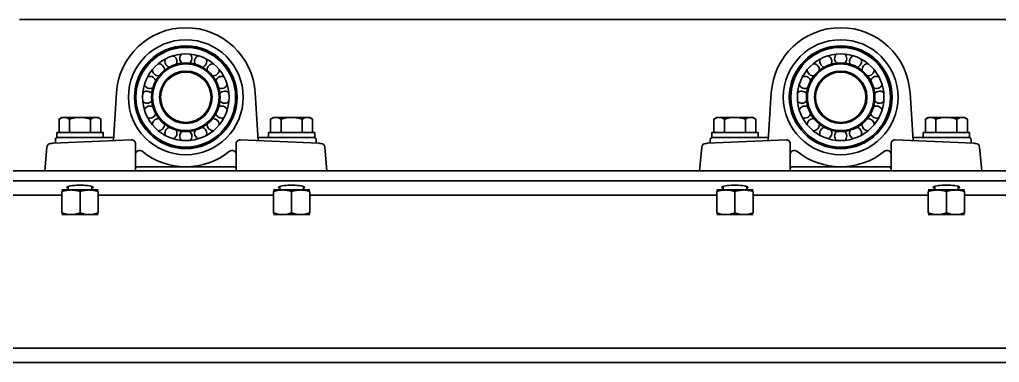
# Model space of a CAD drawing. Header units: millimetres. Extents: x -8400 to 8400, y -5940 to 5940.
# Drawn here: x -3591.3 to -3105.1, y 2045.8 to 2215.8 of the extents above; entities that cross this region are included whole.
import ezdxf

# ---------------------------------------------------------------- set-up
doc = ezdxf.new("R2010")
doc.units = ezdxf.units.MM
doc.layers.add('粗实线层', color=7, linetype='Continuous', lineweight=35)

msp = doc.modelspace()

# ---------------------------------------------------------------- linework, layer by layer
at = {"layer": '粗实线层', "linetype": 'Continuous', "lineweight": 35}
for points in [[(-3591.326, 2215.77), (-2721.333, 2215.77)], [(-3571.734, 2166.467), (-3570.342, 2167.27), (-3570.205, 2167.27), (-3569.799, 2167.27), (-3569.136, 2167.27), (-3569.467, 2167.256), (-3569.796, 2167.215), (-3570.123, 2167.147), (-3570.448, 2167.054), (-3571.094, 2166.8), (-3571.734, 2166.467), (-3571.734, 2159.77)], [(-3550.95, 2159.77), (-3550.95, 2166.467), (-3551.588, 2166.799), (-3552.234, 2167.053), (-3552.559, 2167.147), (-3552.887, 2167.215), (-3553.051, 2167.239), (-3553.216, 2167.256), (-3553.258, 2167.26), (-3553.299, 2167.262), (-3553.341, 2167.265), (-3553.382, 2167.267), (-3553.465, 2167.27), (-3553.548, 2167.27), (-3554.448, 2167.27), (-3555.557, 2167.27), (-3556.842, 2167.27), (-3558.264, 2167.27), (-3559.779, 2167.27), (-3561.342, 2167.27), (-3562.905, 2167.27), (-3564.42, 2167.27), (-3565.842, 2167.27), (-3567.127, 2167.27), (-3568.236, 2167.27), (-3569.136, 2167.27), (-3569.053, 2167.27), (-3568.971, 2167.267), (-3568.929, 2167.265), (-3568.888, 2167.262), (-3568.846, 2167.26), (-3568.805, 2167.256), (-3568.64, 2167.239), (-3568.475, 2167.215), (-3568.148, 2167.147), (-3567.822, 2167.053), (-3567.177, 2166.799), (-3566.538, 2166.467), (-3566.538, 2159.77)], [(-3566.538, 2166.467), (-3565.901, 2166.642), (-3565.258, 2166.8), (-3565.096, 2166.836), (-3564.934, 2166.872), (-3564.772, 2166.906), (-3564.61, 2166.939), (-3564.285, 2167), (-3563.96, 2167.055), (-3563.308, 2167.148), (-3562.655, 2167.215), (-3561.999, 2167.256), (-3561.342, 2167.27), (-3560.682, 2167.256), (-3560.02, 2167.215), (-3559.937, 2167.207), (-3559.854, 2167.2), (-3559.771, 2167.192), (-3559.689, 2167.183), (-3559.524, 2167.165), (-3559.359, 2167.146), (-3559.031, 2167.102), (-3558.705, 2167.052), (-3558.057, 2166.935), (-3557.415, 2166.797), (-3556.778, 2166.641), (-3556.146, 2166.467)], [(-3550.95, 2166.467), (-3552.342, 2167.27), (-3552.479, 2167.27), (-3552.885, 2167.27), (-3553.548, 2167.27), (-3553.879, 2167.256), (-3554.208, 2167.215), (-3554.535, 2167.147), (-3554.86, 2167.054), (-3555.506, 2166.8), (-3556.146, 2166.467), (-3556.146, 2159.77)], [(-3466.734, 2166.467), (-3465.342, 2167.27), (-3465.205, 2167.27), (-3464.799, 2167.27), (-3464.136, 2167.27), (-3464.467, 2167.256), (-3464.796, 2167.215), (-3465.123, 2167.147), (-3465.449, 2167.054), (-3466.094, 2166.8), (-3466.734, 2166.467), (-3466.734, 2159.77)], [(-3445.95, 2159.77), (-3445.95, 2166.467), (-3446.588, 2166.799), (-3447.234, 2167.053), (-3447.559, 2167.147), (-3447.887, 2167.215), (-3448.051, 2167.239), (-3448.216, 2167.256), (-3448.258, 2167.26), (-3448.299, 2167.262), (-3448.341, 2167.265), (-3448.382, 2167.267), (-3448.465, 2167.27), (-3448.548, 2167.27), (-3449.448, 2167.27), (-3450.557, 2167.27), (-3451.842, 2167.27), (-3453.264, 2167.27), (-3454.779, 2167.27), (-3456.342, 2167.27), (-3457.905, 2167.27), (-3459.42, 2167.27), (-3460.842, 2167.27), (-3462.127, 2167.27), (-3463.236, 2167.27), (-3464.136, 2167.27), (-3464.053, 2167.27), (-3463.971, 2167.267), (-3463.929, 2167.265), (-3463.888, 2167.262), (-3463.846, 2167.26), (-3463.805, 2167.256), (-3463.64, 2167.239), (-3463.475, 2167.215), (-3463.148, 2167.147), (-3462.822, 2167.053), (-3462.177, 2166.799), (-3461.538, 2166.467)], [(-3461.538, 2159.77), (-3461.538, 2166.467), (-3460.901, 2166.642), (-3460.258, 2166.8), (-3460.096, 2166.836), (-3459.934, 2166.872), (-3459.772, 2166.906), (-3459.61, 2166.939), (-3459.285, 2167), (-3458.96, 2167.055), (-3458.308, 2167.148), (-3457.655, 2167.215), (-3456.999, 2167.256), (-3456.342, 2167.27), (-3455.682, 2167.256), (-3455.02, 2167.215), (-3454.937, 2167.207), (-3454.854, 2167.2), (-3454.771, 2167.192), (-3454.689, 2167.183), (-3454.524, 2167.165), (-3454.359, 2167.146), (-3454.031, 2167.102), (-3453.705, 2167.052), (-3453.057, 2166.935), (-3452.415, 2166.797), (-3451.778, 2166.641), (-3451.146, 2166.467), (-3451.146, 2159.77)], [(-3451.146, 2166.467), (-3450.506, 2166.8), (-3449.86, 2167.054), (-3449.535, 2167.147), (-3449.208, 2167.215), (-3448.879, 2167.256), (-3448.548, 2167.27), (-3447.885, 2167.27), (-3447.479, 2167.27), (-3447.342, 2167.27), (-3445.95, 2166.467)], [(-3246.734, 2159.77), (-3246.734, 2166.467), (-3246.094, 2166.8), (-3245.448, 2167.054), (-3245.123, 2167.147), (-3244.796, 2167.215), (-3244.467, 2167.256), (-3244.136, 2167.27), (-3244.053, 2167.27), (-3243.97, 2167.267), (-3243.929, 2167.265), (-3243.888, 2167.262), (-3243.846, 2167.26), (-3243.805, 2167.256), (-3243.64, 2167.239), (-3243.475, 2167.215), (-3243.148, 2167.147), (-3242.822, 2167.053), (-3242.177, 2166.799), (-3241.538, 2166.467)], [(-3225.95, 2166.467), (-3227.342, 2167.27), (-3227.479, 2167.27), (-3227.885, 2167.27), (-3228.548, 2167.27), (-3229.447, 2167.27), (-3230.557, 2167.27), (-3231.842, 2167.27), (-3233.264, 2167.27), (-3234.779, 2167.27), (-3236.342, 2167.27), (-3237.905, 2167.27), (-3239.42, 2167.27), (-3240.842, 2167.27), (-3242.127, 2167.27), (-3243.236, 2167.27), (-3244.136, 2167.27), (-3244.799, 2167.27), (-3245.205, 2167.27), (-3245.342, 2167.27), (-3246.734, 2166.467)], [(-3241.538, 2159.77), (-3241.538, 2166.467), (-3240.901, 2166.642), (-3240.258, 2166.8), (-3240.096, 2166.836), (-3239.934, 2166.872), (-3239.772, 2166.906), (-3239.61, 2166.939), (-3239.285, 2167), (-3238.96, 2167.055), (-3238.308, 2167.148), (-3237.655, 2167.215), (-3236.999, 2167.256), (-3236.342, 2167.27), (-3235.682, 2167.256), (-3235.02, 2167.215), (-3234.937, 2167.207), (-3234.854, 2167.2), (-3234.771, 2167.192), (-3234.689, 2167.183), (-3234.524, 2167.165), (-3234.359, 2167.146), (-3234.031, 2167.102), (-3233.705, 2167.052), (-3233.057, 2166.935), (-3232.415, 2166.797), (-3231.778, 2166.641), (-3231.146, 2166.467), (-3231.146, 2159.77)], [(-3231.146, 2166.467), (-3230.506, 2166.8), (-3229.86, 2167.054), (-3229.535, 2167.147), (-3229.208, 2167.215), (-3228.879, 2167.256), (-3228.548, 2167.27), (-3228.465, 2167.27), (-3228.382, 2167.267), (-3228.34, 2167.265), (-3228.299, 2167.262), (-3228.258, 2167.26), (-3228.216, 2167.256), (-3228.051, 2167.239), (-3227.887, 2167.215), (-3227.559, 2167.147), (-3227.234, 2167.053), (-3226.588, 2166.799), (-3225.95, 2166.467), (-3225.95, 2159.77)], [(-3141.734, 2159.77), (-3141.734, 2166.467), (-3141.094, 2166.8), (-3140.449, 2167.054), (-3140.123, 2167.147), (-3139.796, 2167.215), (-3139.467, 2167.256), (-3139.136, 2167.27), (-3139.053, 2167.27), (-3138.971, 2167.267), (-3138.929, 2167.265), (-3138.887, 2167.262), (-3138.846, 2167.26), (-3138.805, 2167.256), (-3138.64, 2167.239), (-3138.475, 2167.215), (-3138.148, 2167.147), (-3137.822, 2167.053), (-3137.177, 2166.799), (-3136.538, 2166.467), (-3136.538, 2159.77)], [(-3141.734, 2166.467), (-3140.342, 2167.27), (-3140.205, 2167.27), (-3139.799, 2167.27), (-3139.136, 2167.27), (-3138.236, 2167.27), (-3137.127, 2167.27), (-3135.842, 2167.27), (-3134.42, 2167.27), (-3132.905, 2167.27), (-3131.342, 2167.27), (-3129.779, 2167.27), (-3128.264, 2167.27), (-3126.842, 2167.27), (-3125.557, 2167.27), (-3124.448, 2167.27), (-3123.548, 2167.27), (-3123.465, 2167.27), (-3123.382, 2167.267), (-3123.341, 2167.265), (-3123.299, 2167.262), (-3123.258, 2167.26), (-3123.216, 2167.256), (-3123.051, 2167.239), (-3122.887, 2167.215), (-3122.559, 2167.147), (-3122.234, 2167.053), (-3121.588, 2166.799), (-3120.949, 2166.467), (-3120.949, 2159.77)], [(-3136.538, 2166.467), (-3135.901, 2166.642), (-3135.258, 2166.8), (-3135.096, 2166.836), (-3134.934, 2166.872), (-3134.772, 2166.906), (-3134.61, 2166.939), (-3134.285, 2167), (-3133.96, 2167.055), (-3133.308, 2167.148), (-3132.655, 2167.215), (-3131.999, 2167.256), (-3131.342, 2167.27), (-3130.682, 2167.256), (-3130.02, 2167.215), (-3129.937, 2167.207), (-3129.854, 2167.2), (-3129.771, 2167.192), (-3129.689, 2167.183), (-3129.524, 2167.165), (-3129.359, 2167.146), (-3129.031, 2167.102), (-3128.705, 2167.052), (-3128.057, 2166.935), (-3127.415, 2166.797), (-3126.778, 2166.641), (-3126.146, 2166.467)], [(-3120.949, 2166.467), (-3122.342, 2167.27), (-3122.479, 2167.27), (-3122.885, 2167.27), (-3123.548, 2167.27), (-3123.879, 2167.256), (-3124.208, 2167.215), (-3124.535, 2167.147), (-3124.86, 2167.054), (-3125.506, 2166.8), (-3126.146, 2166.467), (-3126.146, 2159.77)], [(-3544.661, 2157.27), (-3553.154, 2157.27), (-3554.351, 2157.27), (-3555.684, 2157.27), (-3557.126, 2157.27), (-3558.649, 2157.27), (-3560.224, 2157.27), (-3561.821, 2157.27), (-3563.409, 2157.27), (-3564.956, 2157.27), (-3566.434, 2157.27), (-3567.814, 2157.27), (-3569.068, 2157.27), (-3570.174, 2157.27), (-3571.11, 2157.27), (-3571.856, 2157.27), (-3572.4, 2157.27), (-3572.731, 2157.27), (-3572.842, 2157.27), (-3572.842, 2159.77), (-3572.735, 2159.77), (-3572.415, 2159.77), (-3571.89, 2159.77), (-3571.168, 2159.77), (-3570.263, 2159.77), (-3569.191, 2159.77), (-3567.974, 2159.77), (-3566.633, 2159.77), (-3565.193, 2159.77), (-3563.682, 2159.77), (-3562.127, 2159.77), (-3560.557, 2159.77), (-3559.002, 2159.77), (-3557.491, 2159.77), (-3556.051, 2159.77), (-3554.71, 2159.77), (-3553.493, 2159.77), (-3552.421, 2159.77), (-3551.516, 2159.77), (-3550.794, 2159.77), (-3550.268, 2159.77), (-3549.949, 2159.77), (-3549.842, 2159.77), (-3549.842, 2157.27)], [(-3511.842, 2160.537), (-3511.842, 2160.535)], [(-3511.681, 2160.509), (-3511.442, 2160.27), (-3511.337, 2160.27), (-3511.029, 2160.27), (-3510.545, 2160.27), (-3509.922, 2160.27), (-3509.212, 2160.27), (-3508.472, 2160.27), (-3507.762, 2160.27), (-3507.139, 2160.27), (-3506.655, 2160.27), (-3506.347, 2160.27), (-3506.242, 2160.27), (-3506.003, 2160.509)], [(-3505.842, 2160.535), (-3505.842, 2160.537), (-3505.842, 2160.537)], [(-3473.023, 2157.27), (-3464.53, 2157.27), (-3463.332, 2157.27), (-3462, 2157.27), (-3460.558, 2157.27), (-3459.034, 2157.27), (-3457.459, 2157.27), (-3455.863, 2157.27), (-3454.275, 2157.27), (-3452.728, 2157.27), (-3451.25, 2157.27), (-3449.87, 2157.27), (-3448.615, 2157.27), (-3447.51, 2157.27), (-3446.574, 2157.27), (-3445.828, 2157.27), (-3445.283, 2157.27), (-3444.953, 2157.27), (-3444.842, 2157.27), (-3444.842, 2159.77), (-3444.949, 2159.77), (-3445.268, 2159.77), (-3445.794, 2159.77), (-3446.516, 2159.77), (-3447.421, 2159.77), (-3448.493, 2159.77), (-3449.71, 2159.77), (-3451.051, 2159.77), (-3452.491, 2159.77), (-3454.002, 2159.77), (-3455.557, 2159.77), (-3457.127, 2159.77), (-3458.682, 2159.77), (-3460.193, 2159.77), (-3461.633, 2159.77), (-3462.974, 2159.77), (-3464.191, 2159.77), (-3465.263, 2159.77), (-3466.168, 2159.77), (-3466.89, 2159.77), (-3467.416, 2159.77), (-3467.735, 2159.77), (-3467.842, 2159.77), (-3467.842, 2157.27)], [(-3224.842, 2157.27), (-3224.842, 2159.77), (-3224.949, 2159.77), (-3225.268, 2159.77), (-3225.794, 2159.77), (-3226.516, 2159.77), (-3227.421, 2159.77), (-3228.492, 2159.77), (-3229.71, 2159.77), (-3231.051, 2159.77), (-3232.491, 2159.77), (-3234.002, 2159.77), (-3235.557, 2159.77), (-3237.127, 2159.77), (-3238.682, 2159.77), (-3240.193, 2159.77), (-3241.633, 2159.77), (-3242.974, 2159.77), (-3244.191, 2159.77), (-3245.263, 2159.77), (-3246.168, 2159.77), (-3246.89, 2159.77), (-3247.415, 2159.77), (-3247.735, 2159.77), (-3247.842, 2159.77), (-3247.842, 2157.27), (-3247.731, 2157.27), (-3247.4, 2157.27), (-3246.856, 2157.27), (-3246.109, 2157.27), (-3245.174, 2157.27), (-3244.068, 2157.27), (-3242.814, 2157.27), (-3241.434, 2157.27), (-3239.956, 2157.27), (-3238.409, 2157.27), (-3236.821, 2157.27), (-3235.225, 2157.27), (-3233.649, 2157.27), (-3232.126, 2157.27), (-3230.684, 2157.27), (-3229.352, 2157.27), (-3228.154, 2157.27)], [(-3186.842, 2160.537), (-3186.842, 2160.535)], [(-3186.681, 2160.509), (-3186.442, 2160.27), (-3186.337, 2160.27), (-3186.029, 2160.27), (-3185.545, 2160.27), (-3184.922, 2160.27), (-3184.212, 2160.27), (-3183.472, 2160.27), (-3182.762, 2160.27), (-3182.139, 2160.27), (-3181.655, 2160.27), (-3181.347, 2160.27), (-3181.242, 2160.27), (-3181.003, 2160.509)], [(-3180.842, 2160.535), (-3180.842, 2160.537), (-3180.842, 2160.537)], [(-3148.023, 2157.27), (-3139.53, 2157.27), (-3138.332, 2157.27), (-3136.999, 2157.27), (-3135.558, 2157.27), (-3134.034, 2157.27), (-3132.459, 2157.27), (-3130.863, 2157.27), (-3129.275, 2157.27), (-3127.727, 2157.27), (-3126.25, 2157.27), (-3124.87, 2157.27), (-3123.615, 2157.27), (-3122.509, 2157.27), (-3121.574, 2157.27), (-3120.827, 2157.27), (-3120.283, 2157.27), (-3119.953, 2157.27), (-3119.842, 2157.27), (-3119.842, 2159.77), (-3119.949, 2159.77), (-3120.268, 2159.77), (-3120.794, 2159.77), (-3121.516, 2159.77), (-3122.421, 2159.77), (-3123.492, 2159.77), (-3124.71, 2159.77), (-3126.051, 2159.77), (-3127.491, 2159.77), (-3129.002, 2159.77), (-3130.557, 2159.77), (-3132.127, 2159.77), (-3133.682, 2159.77), (-3135.193, 2159.77), (-3136.633, 2159.77), (-3137.974, 2159.77), (-3139.191, 2159.77), (-3140.263, 2159.77), (-3141.168, 2159.77), (-3141.89, 2159.77), (-3142.415, 2159.77), (-3142.735, 2159.77), (-3142.842, 2159.77), (-3142.842, 2157.27)], [(-3544.661, 2157.27), (-3563.995, 2157.27)], [(-3483.842, 2154.169), (-3483.842, 2140.77)], [(-3453.688, 2157.27), (-3473.023, 2157.27)], [(-3249.902, 2154.414), (-3210.932, 2156.167)], [(-3219.661, 2157.27), (-3238.995, 2157.27)], [(-3219.661, 2157.27), (-3228.154, 2157.27)], [(-3208.842, 2140.77), (-3208.842, 2154.169)], [(-3438.842, 2140.77), (-3439.872, 2152.545)], [(-3252.812, 2152.545), (-3253.842, 2140.77)], [(-3113.842, 2140.77), (-3114.872, 2152.545)], [(-1771.342, 2138.337), (-1771.342, 2140.77), (-5571.342, 2140.77), (-5571.342, 2138.337)], [(-5571.342, 2135.77), (-1771.342, 2135.77)], [(-3570.342, 2131.27), (-3570.205, 2131.27), (-3569.799, 2131.27), (-3569.136, 2131.27), (-3568.236, 2131.27), (-3567.127, 2131.27), (-3565.842, 2131.27), (-3565.985, 2131.269), (-3566.129, 2131.267), (-3566.201, 2131.265), (-3566.272, 2131.263), (-3566.344, 2131.26), (-3566.416, 2131.256), (-3566.702, 2131.239), (-3566.987, 2131.215), (-3567.554, 2131.146), (-3568.118, 2131.053), (-3569.235, 2130.799), (-3570.342, 2130.466), (-3570.342, 2119.874), (-3569.233, 2119.541), (-3568.115, 2119.287), (-3567.552, 2119.194), (-3566.985, 2119.126), (-3566.415, 2119.084), (-3565.842, 2119.071), (-3565.699, 2119.071), (-3565.555, 2119.074), (-3565.483, 2119.076), (-3565.411, 2119.078), (-3565.34, 2119.081), (-3565.268, 2119.084), (-3564.982, 2119.102), (-3564.697, 2119.126), (-3564.13, 2119.194), (-3563.566, 2119.287), (-3562.448, 2119.541), (-3561.342, 2119.874)], [(-3567.193, 2132.195), (-3567.598, 2132.362), (-3567.81, 2132.537), (-3567.823, 2132.716), (-3567.636, 2132.893), (-3567.255, 2133.061), (-3566.692, 2133.216), (-3565.964, 2133.354), (-3565.094, 2133.47), (-3564.108, 2133.56), (-3563.036, 2133.621), (-3561.912, 2133.652), (-3560.771, 2133.652), (-3559.648, 2133.621), (-3558.576, 2133.56), (-3557.59, 2133.47), (-3556.72, 2133.354), (-3555.992, 2133.216), (-3555.429, 2133.061), (-3555.048, 2132.893), (-3554.861, 2132.716), (-3554.874, 2132.537), (-3555.086, 2132.362), (-3555.491, 2132.195)], [(-3567.192, 2133.082), (-3567.192, 2131.27)], [(-3561.342, 2130.466), (-3562.45, 2130.8), (-3563.569, 2131.054), (-3564.132, 2131.147), (-3564.699, 2131.215), (-3565.269, 2131.256), (-3565.842, 2131.27), (-3564.42, 2131.27), (-3562.905, 2131.27), (-3561.342, 2131.27), (-3559.779, 2131.27), (-3558.264, 2131.27), (-3556.842, 2131.27), (-3555.557, 2131.27), (-3554.448, 2131.27), (-3553.548, 2131.27), (-3552.885, 2131.27), (-3552.479, 2131.27), (-3552.342, 2131.27)], [(-3555.491, 2131.27), (-3555.491, 2133.082)], [(-3465.342, 2131.27), (-3465.205, 2131.27), (-3464.799, 2131.27), (-3464.136, 2131.27), (-3463.236, 2131.27), (-3462.127, 2131.27), (-3460.842, 2131.27), (-3460.985, 2131.269), (-3461.129, 2131.267), (-3461.201, 2131.265), (-3461.272, 2131.263), (-3461.344, 2131.26), (-3461.416, 2131.256), (-3461.702, 2131.239), (-3461.987, 2131.215), (-3462.554, 2131.146), (-3463.118, 2131.053), (-3464.236, 2130.799), (-3465.342, 2130.466), (-3465.342, 2119.874), (-3464.233, 2119.541), (-3463.115, 2119.287), (-3462.552, 2119.194), (-3461.985, 2119.126), (-3461.415, 2119.084), (-3460.842, 2119.071), (-3462.127, 2119.071), (-3463.236, 2119.071), (-3464.136, 2119.071), (-3464.799, 2119.071), (-3465.205, 2119.071), (-3465.342, 2119.071)], [(-3462.193, 2132.195), (-3462.598, 2132.362), (-3462.81, 2132.537), (-3462.823, 2132.716), (-3462.636, 2132.893), (-3462.255, 2133.061), (-3461.692, 2133.216), (-3460.964, 2133.354), (-3460.094, 2133.47), (-3459.108, 2133.56), (-3458.036, 2133.621), (-3456.913, 2133.652), (-3455.771, 2133.652), (-3454.648, 2133.621), (-3453.576, 2133.56), (-3452.59, 2133.47), (-3451.72, 2133.354), (-3450.992, 2133.216), (-3450.429, 2133.061), (-3450.048, 2132.893), (-3449.861, 2132.716), (-3449.874, 2132.537), (-3450.086, 2132.362), (-3450.491, 2132.195)], [(-3462.192, 2133.082), (-3462.192, 2131.27)], [(-3447.342, 2131.27), (-3447.479, 2131.27), (-3447.885, 2131.27), (-3448.548, 2131.27), (-3449.448, 2131.27), (-3450.557, 2131.27), (-3451.842, 2131.27), (-3453.264, 2131.27), (-3454.779, 2131.27), (-3456.342, 2131.27), (-3457.905, 2131.27), (-3459.42, 2131.27), (-3460.842, 2131.27), (-3460.269, 2131.256), (-3459.699, 2131.215), (-3459.132, 2131.147), (-3458.569, 2131.054), (-3457.45, 2130.8), (-3456.342, 2130.466), (-3455.236, 2130.799), (-3454.118, 2131.053), (-3453.554, 2131.146), (-3452.987, 2131.215), (-3452.702, 2131.239), (-3452.416, 2131.256), (-3452.344, 2131.26), (-3452.272, 2131.263), (-3452.201, 2131.265), (-3452.129, 2131.267), (-3451.985, 2131.269), (-3451.842, 2131.27), (-3451.269, 2131.256), (-3450.699, 2131.215), (-3450.132, 2131.147), (-3449.569, 2131.054), (-3448.451, 2130.8), (-3447.342, 2130.466), (-3447.342, 2119.874), (-3448.448, 2119.541), (-3449.566, 2119.287), (-3450.13, 2119.194), (-3450.697, 2119.126), (-3450.982, 2119.102), (-3451.268, 2119.084), (-3451.34, 2119.081), (-3451.411, 2119.078), (-3451.483, 2119.076), (-3451.555, 2119.074), (-3451.699, 2119.071), (-3451.842, 2119.071), (-3453.264, 2119.071), (-3454.779, 2119.071), (-3456.342, 2119.071), (-3457.905, 2119.071), (-3459.42, 2119.071), (-3460.842, 2119.071), (-3460.699, 2119.071), (-3460.555, 2119.074), (-3460.483, 2119.076), (-3460.411, 2119.078), (-3460.34, 2119.081), (-3460.268, 2119.084), (-3459.982, 2119.102), (-3459.697, 2119.126), (-3459.13, 2119.194), (-3458.566, 2119.287), (-3457.448, 2119.541), (-3456.342, 2119.874)], [(-3456.342, 2130.466), (-3456.342, 2119.874), (-3455.233, 2119.541), (-3454.115, 2119.287), (-3453.552, 2119.194), (-3452.985, 2119.126), (-3452.415, 2119.084), (-3451.842, 2119.071), (-3450.557, 2119.071), (-3449.448, 2119.071), (-3448.548, 2119.071), (-3447.885, 2119.071), (-3447.479, 2119.071), (-3447.342, 2119.071)], [(-3450.492, 2131.27), (-3450.492, 2133.082)], [(-3245.342, 2131.27), (-3245.205, 2131.27), (-3244.799, 2131.27), (-3244.136, 2131.27), (-3243.236, 2131.27), (-3242.127, 2131.27), (-3240.842, 2131.27), (-3240.985, 2131.269), (-3241.129, 2131.267), (-3241.201, 2131.265), (-3241.272, 2131.263), (-3241.344, 2131.26), (-3241.416, 2131.256), (-3241.702, 2131.239), (-3241.987, 2131.215), (-3242.554, 2131.146), (-3243.118, 2131.053), (-3244.236, 2130.799), (-3245.342, 2130.466), (-3245.342, 2119.874), (-3244.233, 2119.541), (-3243.115, 2119.287), (-3242.552, 2119.194), (-3241.985, 2119.126), (-3241.415, 2119.084), (-3240.842, 2119.071), (-3242.127, 2119.071), (-3243.236, 2119.071), (-3244.136, 2119.071), (-3244.799, 2119.071), (-3245.205, 2119.071), (-3245.342, 2119.071)], [(-3242.192, 2132.195), (-3242.598, 2132.362), (-3242.81, 2132.537), (-3242.823, 2132.716), (-3242.636, 2132.893), (-3242.255, 2133.061), (-3241.692, 2133.216), (-3240.964, 2133.354), (-3240.094, 2133.47), (-3239.107, 2133.56), (-3238.036, 2133.621), (-3236.913, 2133.652), (-3235.771, 2133.652), (-3234.648, 2133.621), (-3233.576, 2133.56), (-3232.59, 2133.47), (-3231.72, 2133.354), (-3230.992, 2133.216), (-3230.429, 2133.061), (-3230.048, 2132.893), (-3229.861, 2132.716), (-3229.874, 2132.537), (-3230.086, 2132.362), (-3230.491, 2132.195)], [(-3242.192, 2133.082), (-3242.192, 2131.27)], [(-3227.342, 2131.27), (-3227.479, 2131.27), (-3227.885, 2131.27), (-3228.548, 2131.27), (-3229.447, 2131.27), (-3230.557, 2131.27), (-3231.842, 2131.27), (-3231.269, 2131.256), (-3230.699, 2131.215), (-3230.132, 2131.147), (-3229.569, 2131.054), (-3228.45, 2130.8), (-3227.342, 2130.466), (-3227.342, 2119.874), (-3228.448, 2119.541), (-3229.566, 2119.287), (-3230.13, 2119.194), (-3230.697, 2119.126), (-3230.982, 2119.102), (-3231.268, 2119.084), (-3231.34, 2119.081), (-3231.412, 2119.078), (-3231.483, 2119.076), (-3231.555, 2119.074), (-3231.699, 2119.071), (-3231.842, 2119.071), (-3233.264, 2119.071), (-3234.779, 2119.071), (-3236.342, 2119.071), (-3237.905, 2119.071), (-3239.42, 2119.071), (-3240.842, 2119.071), (-3240.699, 2119.071), (-3240.555, 2119.074), (-3240.483, 2119.076), (-3240.412, 2119.078), (-3240.34, 2119.081), (-3240.268, 2119.084), (-3239.982, 2119.102), (-3239.697, 2119.126), (-3239.13, 2119.194), (-3238.566, 2119.287), (-3237.448, 2119.541), (-3236.342, 2119.874), (-3236.342, 2130.466)], [(-3230.491, 2131.27), (-3230.491, 2133.082)], [(-3140.342, 2131.27), (-3140.205, 2131.27), (-3139.799, 2131.27), (-3139.136, 2131.27), (-3138.236, 2131.27), (-3137.127, 2131.27), (-3135.842, 2131.27), (-3135.985, 2131.269), (-3136.129, 2131.267), (-3136.201, 2131.265), (-3136.272, 2131.263), (-3136.344, 2131.26), (-3136.416, 2131.256), (-3136.702, 2131.239), (-3136.987, 2131.215), (-3137.554, 2131.146), (-3138.118, 2131.053), (-3139.235, 2130.799), (-3140.342, 2130.466), (-3140.342, 2119.874), (-3139.233, 2119.541), (-3138.115, 2119.287), (-3137.551, 2119.194), (-3136.985, 2119.126), (-3136.415, 2119.084), (-3135.842, 2119.071), (-3137.127, 2119.071), (-3138.236, 2119.071), (-3139.136, 2119.071), (-3139.799, 2119.071), (-3140.205, 2119.071), (-3140.342, 2119.071)], [(-3137.193, 2133.082), (-3137.193, 2131.27)], [(-3122.342, 2131.27), (-3122.479, 2131.27), (-3122.885, 2131.27), (-3123.548, 2131.27), (-3124.448, 2131.27), (-3125.557, 2131.27), (-3126.842, 2131.27), (-3126.269, 2131.256), (-3125.699, 2131.215), (-3125.132, 2131.147), (-3124.569, 2131.054), (-3123.45, 2130.8), (-3122.342, 2130.466), (-3122.342, 2119.874), (-3123.448, 2119.541), (-3124.566, 2119.287), (-3125.13, 2119.194), (-3125.697, 2119.126), (-3125.982, 2119.102), (-3126.268, 2119.084), (-3126.34, 2119.081), (-3126.411, 2119.078), (-3126.483, 2119.076), (-3126.555, 2119.074), (-3126.699, 2119.071), (-3126.842, 2119.071), (-3128.264, 2119.071), (-3129.779, 2119.071), (-3131.342, 2119.071), (-3132.905, 2119.071), (-3134.42, 2119.071), (-3135.842, 2119.071), (-3135.699, 2119.071), (-3135.555, 2119.074), (-3135.483, 2119.076), (-3135.412, 2119.078), (-3135.34, 2119.081), (-3135.268, 2119.084), (-3134.982, 2119.102), (-3134.697, 2119.126), (-3134.13, 2119.194), (-3133.566, 2119.287), (-3132.448, 2119.541), (-3131.342, 2119.874), (-3131.342, 2130.466)], [(-3125.491, 2131.27), (-3125.491, 2133.082)], [(-3642.129, 2128.77), (-3570.345, 2128.77)], [(-3552.354, 2128.77), (-3465.37, 2128.77)], [(-3447.379, 2128.77), (-3245.386, 2128.77)], [(-3227.395, 2128.77), (-3140.351, 2128.77)], [(-3122.361, 2128.77), (-2920.367, 2128.77)], [(-3552.342, 2119.071), (-3552.479, 2119.071), (-3552.885, 2119.071), (-3553.548, 2119.071), (-3554.448, 2119.071), (-3555.557, 2119.071), (-3556.842, 2119.071), (-3558.264, 2119.071), (-3559.779, 2119.071), (-3561.342, 2119.071), (-3562.905, 2119.071), (-3564.42, 2119.071), (-3565.842, 2119.071), (-3567.127, 2119.071), (-3568.236, 2119.071), (-3569.136, 2119.071), (-3569.799, 2119.071), (-3570.205, 2119.071), (-3570.342, 2119.071)], [(-3236.342, 2119.874), (-3235.233, 2119.541), (-3234.115, 2119.287), (-3233.551, 2119.194), (-3232.985, 2119.126), (-3232.415, 2119.084), (-3231.842, 2119.071), (-3230.557, 2119.071), (-3229.447, 2119.071), (-3228.548, 2119.071), (-3227.885, 2119.071), (-3227.479, 2119.071), (-3227.342, 2119.071)], [(-3131.342, 2119.874), (-3130.233, 2119.541), (-3129.115, 2119.287), (-3128.552, 2119.194), (-3127.985, 2119.126), (-3127.415, 2119.084), (-3126.842, 2119.071), (-3125.557, 2119.071), (-3124.448, 2119.071), (-3123.548, 2119.071), (-3122.885, 2119.071), (-3122.479, 2119.071), (-3122.342, 2119.071)], [(-2704.895, 2052.77), (-3642.842, 2052.77)], [(-5571.342, 2045.77), (-1771.342, 2045.77)]]:
    msp.add_lwpolyline(points, dxfattribs=at)
for points in [[(-3472.929, 2155.771), (-3474.409, 2179.426, 0.9393677), (-3543.275, 2179.426), (-3544.755, 2155.771)], [(-3544.755, 2155.771), (-3543.275, 2179.426, -0.9393677), (-3474.409, 2179.426), (-3472.929, 2155.771)], [(-3219.755, 2155.771), (-3218.274, 2179.426, -0.9393654), (-3149.409, 2179.426), (-3147.929, 2155.771)], [(-3147.929, 2155.771), (-3149.409, 2179.426, 0.9393654), (-3218.274, 2179.426)], [(-3523.741, 2185.457, 0.3352574), (-3526.627, 2187.637, 0.1016788), (-3527.809, 2187.394)], [(-3489.874, 2187.394, 0.1016656), (-3491.057, 2187.637, 0.3352706), (-3493.943, 2185.457)], [(-3198.741, 2185.457, 0.3352838), (-3201.627, 2187.637, 0.1016656), (-3202.809, 2187.394)], [(-3164.874, 2187.394, 0.1016523), (-3166.057, 2187.637, 0.3352838), (-3168.943, 2185.457)], [(-3525.74, 2179.132, 0.2292145), (-3528.092, 2180.271, 0.2021873), (-3530.24, 2179.365)], [(-3487.444, 2179.365, 0.2021873), (-3489.592, 2180.271, 0.2292145), (-3491.944, 2179.132)], [(-3200.74, 2179.132, 0.2292061), (-3203.092, 2180.271, 0.2021825), (-3205.24, 2179.365)], [(-3162.444, 2179.365, 0.2021825), (-3164.592, 2180.271, 0.2292277), (-3166.944, 2179.132)], [(-3525.166, 2172.524, 0.1278041), (-3526.627, 2172.904, 0.3067799), (-3529.412, 2171.017)], [(-3488.271, 2171.017, 0.3067799), (-3491.057, 2172.904, 0.1278041), (-3492.518, 2172.524)], [(-3200.166, 2172.524, 0.1278041), (-3201.627, 2172.904, 0.3067799), (-3204.412, 2171.017)], [(-3163.271, 2171.017, 0.3067666), (-3166.057, 2172.904, 0.1278306), (-3167.518, 2172.524)], [(-3522.107, 2166.639, 0.0290835), (-3522.454, 2166.659, 0.4142178), (-3525.454, 2163.659)], [(-3492.23, 2163.621, 0.4142014), (-3495.23, 2166.659, 0.0290835), (-3495.577, 2166.639)], [(-3197.107, 2166.639, 0.0290614), (-3197.454, 2166.659, 0.4142119), (-3200.454, 2163.659)], [(-3167.23, 2163.621, 0.4142148), (-3170.23, 2166.659, 0.0290614), (-3170.577, 2166.639)], [(-3578.842, 2140.77), (-3577.812, 2152.544, -0.3759804), (-3575.909, 2154.368), (-3575.774, 2154.374), (-3575.405, 2154.391), (-3574.902, 2154.414), (-3535.933, 2156.167, -0.4275524), (-3533.842, 2154.169), (-3533.842, 2140.77)], [(-3572.57, 2157.27, 0.4142324), (-3573.57, 2156.27), (-3573.57, 2154.473)], [(-3483.842, 2140.77), (-3483.842, 2154.168, -0.4276337), (-3481.752, 2156.167), (-3442.782, 2154.414), (-3442.278, 2154.391), (-3441.909, 2154.374), (-3441.774, 2154.368, -0.3759804), (-3439.872, 2152.545), (-3438.842, 2140.77)], [(-3444.114, 2154.473), (-3444.114, 2156.27, 0.4142324), (-3445.114, 2157.27)], [(-3253.842, 2140.77), (-3252.812, 2152.545, -0.3759804), (-3250.909, 2154.368), (-3250.774, 2154.374), (-3250.405, 2154.391), (-3249.902, 2154.414), (-3210.932, 2156.167, -0.427525), (-3208.842, 2154.169), (-3208.842, 2140.77)], [(-3247.57, 2157.27, 0.4142502), (-3248.57, 2156.27), (-3248.57, 2154.473)], [(-3158.842, 2140.77), (-3158.842, 2154.168, -0.4276337), (-3156.752, 2156.167), (-3117.782, 2154.414), (-3117.278, 2154.391), (-3116.91, 2154.374), (-3116.774, 2154.368, -0.3759804), (-3114.872, 2152.545), (-3113.842, 2140.77)], [(-3119.114, 2154.473), (-3119.114, 2156.27, 0.4142502), (-3120.114, 2157.27)], [(-3483.842, 2148.929, 0.6313333), (-3487.102, 2150.482, -0.3547088), (-3530.582, 2150.482, 0.6313049), (-3533.842, 2148.929)], [(-3483.842, 2148.929, 0.6313333), (-3487.102, 2150.482, -0.3547088), (-3530.582, 2150.482, 0.6313049), (-3533.842, 2148.929)], [(-3158.842, 2148.929, 0.6313333), (-3162.102, 2150.482, -0.3547088), (-3205.582, 2150.482, 0.6313447), (-3208.842, 2148.929)], [(-3158.842, 2148.929, 0.6313333), (-3162.102, 2150.482, -0.3547088), (-3205.582, 2150.482, 0.6313447), (-3208.842, 2148.929)], [(-3483.842, 2141.77, 0.4142324), (-3484.842, 2142.771), (-3508.842, 2142.771), (-3532.842, 2142.771, 0.4142324), (-3533.842, 2141.77)], [(-3158.842, 2141.77, 0.4142105), (-3159.842, 2142.771), (-3183.842, 2142.771), (-3207.842, 2142.771, 0.4142105), (-3208.842, 2141.77)]]:
    msp.add_lwpolyline(points, format="xyb", dxfattribs=at)
for points in [[(-3561.342, 2130.466), (-3561.342, 2119.874), (-3560.233, 2119.541), (-3559.115, 2119.287), (-3558.552, 2119.194), (-3557.985, 2119.126), (-3557.415, 2119.084), (-3556.842, 2119.071), (-3556.699, 2119.071), (-3556.555, 2119.074), (-3556.483, 2119.076), (-3556.411, 2119.078), (-3556.34, 2119.081), (-3556.268, 2119.084), (-3555.982, 2119.102), (-3555.697, 2119.126), (-3555.13, 2119.194), (-3554.566, 2119.287), (-3553.448, 2119.541), (-3552.342, 2119.874), (-3552.342, 2130.466), (-3553.45, 2130.8), (-3554.569, 2131.054), (-3555.132, 2131.147), (-3555.699, 2131.215), (-3556.269, 2131.256), (-3556.842, 2131.27), (-3556.985, 2131.269), (-3557.129, 2131.267), (-3557.201, 2131.265), (-3557.272, 2131.263), (-3557.344, 2131.26), (-3557.416, 2131.256), (-3557.702, 2131.239), (-3557.987, 2131.215), (-3558.554, 2131.146), (-3559.118, 2131.053), (-3560.236, 2130.799)], [(-3240.842, 2131.27), (-3239.42, 2131.27), (-3237.905, 2131.27), (-3236.342, 2131.27), (-3234.779, 2131.27), (-3233.264, 2131.27), (-3231.842, 2131.27), (-3231.985, 2131.269), (-3232.129, 2131.267), (-3232.201, 2131.265), (-3232.272, 2131.263), (-3232.344, 2131.26), (-3232.416, 2131.256), (-3232.702, 2131.239), (-3232.987, 2131.215), (-3233.554, 2131.146), (-3234.118, 2131.053), (-3235.236, 2130.799), (-3236.342, 2130.466), (-3237.451, 2130.8), (-3238.569, 2131.054), (-3239.132, 2131.147), (-3239.699, 2131.215), (-3240.269, 2131.256)], [(-3135.842, 2131.27), (-3134.42, 2131.27), (-3132.905, 2131.27), (-3131.342, 2131.27), (-3129.779, 2131.27), (-3128.264, 2131.27), (-3126.842, 2131.27), (-3126.985, 2131.269), (-3127.129, 2131.267), (-3127.201, 2131.265), (-3127.272, 2131.263), (-3127.344, 2131.26), (-3127.416, 2131.256), (-3127.702, 2131.239), (-3127.987, 2131.215), (-3128.554, 2131.146), (-3129.118, 2131.053), (-3130.236, 2130.799), (-3131.342, 2130.466), (-3132.451, 2130.8), (-3133.569, 2131.054), (-3134.132, 2131.147), (-3134.699, 2131.215), (-3135.269, 2131.256)]]:
    msp.add_lwpolyline(points, close=True, dxfattribs=at)
for centre, radius in [((-3508.842, 2177.271), 28.5), ((-3183.842, 2177.271), 28.5), ((-3508.842, 2177.271), 25.5), ((-3508.842, 2177.27), 25.34), ((-3508.842, 2177.271), 24.739), ((-3508.842, 2177.271), 21.5), ((-3183.842, 2177.271), 25.5), ((-3183.842, 2177.27), 25.34), ((-3183.842, 2177.271), 24.739), ((-3183.842, 2177.27), 21.5), ((-3508.842, 2177.27), 17), ((-3508.842, 2177.271), 16.5), ((-3183.842, 2177.271), 17), ((-3183.842, 2177.27), 16.5), ((-3508.842, 2177.271), 13), ((-3508.842, 2177.271), 12.5), ((-3183.842, 2177.27), 13), ((-3183.842, 2177.271), 12.5)]:
    msp.add_circle(centre, radius, dxfattribs=at)
for centre, radius, start, end in [((-3508.842, 2196.52), 3, 134.28494, 231.65574), ((-3508.842, 2196.52), 3, 308.36281, 45.72573), ((-3183.842, 2196.52), 3, 134.28636, 231.67156), ((-3183.842, 2196.52), 3, 308.36229, 45.76082), ((-3522.454, 2191.634), 2.248, 90.00002, 90.96295), ((-3522.454, 2190.882), 3, 353.3634, 89.98636), ((-3516.208, 2195.055), 3, 156.78507, 254.12482), ((-3516.209, 2195.055), 3, 330.86251, 68.2276), ((-3501.475, 2195.055), 3, 111.78474, 209.10959), ((-3501.475, 2195.055), 3, 285.86075, 23.20414), ((-3495.23, 2190.882), 3, 90.00189, 186.65108), ((-3495.23, 2191.634), 2.248, 89.03709, 90), ((-3197.454, 2191.637), 2.245, 90.00206, 90.96358), ((-3197.454, 2190.882), 3, 353.36484, 89.98485), ((-3191.208, 2195.055), 3, 156.78677, 254.12124), ((-3191.209, 2195.055), 3, 330.86251, 68.2073), ((-3176.475, 2195.055), 3, 111.7855, 209.14471), ((-3176.475, 2195.055), 3, 285.8631, 23.21188), ((-3170.23, 2190.882), 3, 90.0003, 186.62496), ((-3170.23, 2191.637), 2.245, 89.03642, 89.99794), ((-3522.454, 2190.882), 3, 179.28636, 276.62421), ((-3495.23, 2190.882), 3, 263.36953, 0.7031), ((-3197.454, 2190.882), 3, 179.28636, 276.62299), ((-3170.23, 2190.882), 3, 263.36953, 0.7031), ((-3526.627, 2184.637), 3, 201.78642, 299.12131), ((-3491.057, 2184.637), 3, 240.86929, 338.20436), ((-3201.627, 2184.637), 3, 201.78791, 299.11884), ((-3166.057, 2184.637), 3, 240.86821, 338.18968), ((-3528.092, 2177.271), 3, 224.28597, 321.669), ((-3489.592, 2177.27), 3, 218.36481, 315.70088), ((-3203.092, 2177.271), 3, 224.28597, 321.65144), ((-3164.592, 2177.27), 3, 218.36619, 315.72802), ((-3526.627, 2169.904), 3, 246.78534, 344.14574), ((-3491.057, 2169.904), 3, 195.86782, 293.23679), ((-3201.626, 2169.904), 3, 246.78507, 344.13867), ((-3166.057, 2169.904), 3, 195.8696, 293.23056), ((-3522.454, 2163.659), 3, 270.00189, 6.65361), ((-3495.23, 2163.659), 3, 173.36543, 269.98634), ((-3495.224, 2164.41), 2.248, 89.19756, 90.16048), ((-3197.454, 2163.659), 3, 270.0003, 6.62747), ((-3170.23, 2163.659), 3, 173.36686, 269.98483), ((-3170.224, 2164.417), 2.242, 89.19666, 90.15957), ((-3521.008, 2163.665), 4.446, 180.07912, 180.56465), ((-3516.208, 2159.486), 3, 105.86947, 203.26278), ((-3516.208, 2159.486), 3, 291.77905, 29.12989), ((-3508.842, 2158.02), 3, 131.41225, 225.74174), ((-3508.842, 2158.02), 3, 314.28065, 48.59358), ((-3501.475, 2159.486), 3, 150.86645, 248.2276), ((-3501.475, 2159.486), 3, 336.78003, 74.12482), ((-3196.008, 2163.665), 4.446, 180.07912, 180.56465), ((-3191.209, 2159.486), 3, 105.86871, 203.21826), ((-3191.209, 2159.486), 3, 291.77982, 29.16502), ((-3183.842, 2158.02), 3, 131.41043, 225.69374), ((-3183.842, 2158.02), 3, 314.2774, 48.59358), ((-3176.475, 2159.486), 3, 150.86645, 248.21159), ((-3176.475, 2159.486), 3, 336.78173, 74.11692)]:
    msp.add_arc(centre, radius, start, end, dxfattribs=at)
msp.add_ellipse((-3131.342, 2132.638), major_axis=(-6.568, 0), ratio=0.1566043, start_param=2.6907571, end_param=6.7340096, dxfattribs=at)

doc.saveas('drawing.dxf')
